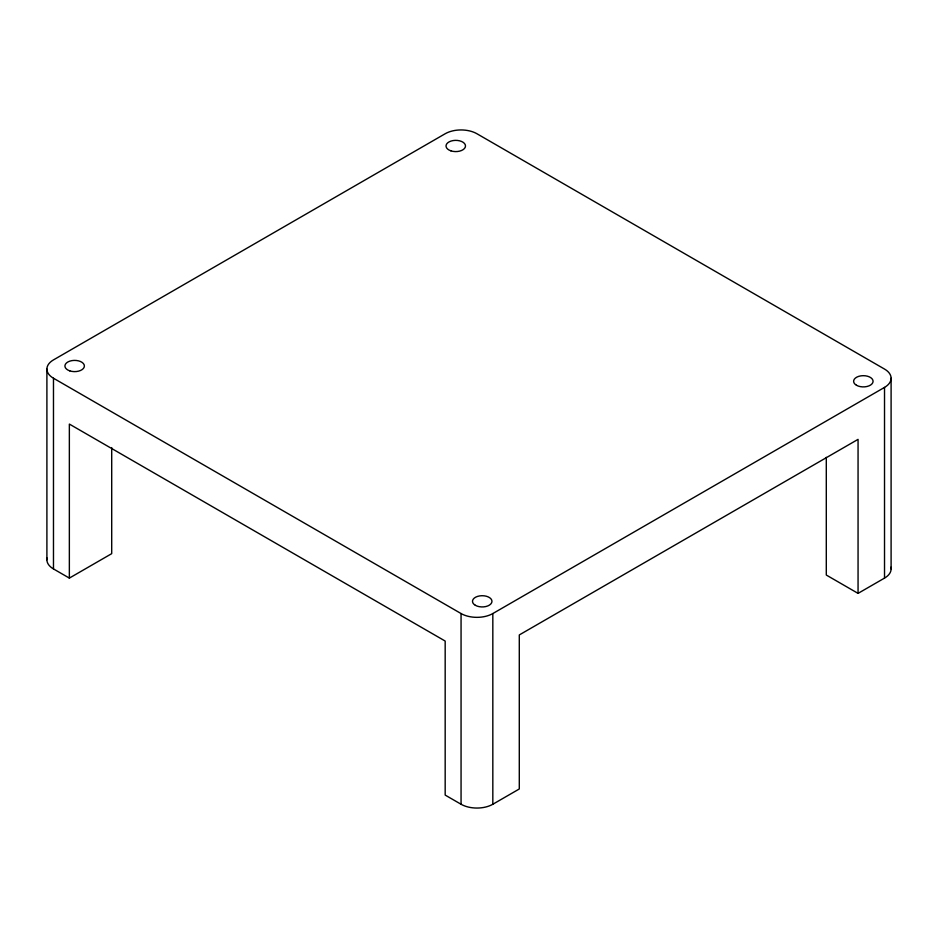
<?xml version="1.0" encoding="UTF-8"?>
<svg xmlns="http://www.w3.org/2000/svg" width="938" height="938" viewBox="0 0 938 938"><rect width="100%" height="100%" fill="white"/><g stroke="black" fill="none" stroke-linecap="round" stroke-linejoin="round"><path stroke-width="1.41" d="M47.088 558.075A22.453 12.968 0 0 0 53.478 568.932L69.353 578.101L111.704 553.654L111.704 447.578M53.478 378.237L461.062 613.546A22.453 12.968 0 0 0 492.825 613.546L884.522 387.406A22.453 12.968 0 0 0 884.522 369.068L476.938 133.747A22.453 12.968 0 0 0 445.175 133.747L53.478 359.899A22.453 12.968 0 0 0 53.478 378.237L53.478 568.932M69.353 578.101L69.353 424.07L445.175 641.053L445.175 795.084L461.062 804.253A22.453 12.968 0 0 0 492.825 804.253L519.289 788.975L519.289 634.944L858.059 439.359L858.059 593.379L884.522 578.101A22.453 12.968 0 0 0 890.912 567.244M858.059 593.379L826.296 575.041L826.296 457.345M891.1 378.237L891.1 568.932M884.522 387.406L884.522 578.101M492.825 613.546L492.825 804.253M461.062 613.546L461.062 804.253M46.9 369.068L46.9 559.763M475.355 605.303A9.732 5.616 0 0 0 491.629 602.782A9.732 5.616 0 0 0 479.717 595.9A9.732 5.616 0 0 0 475.355 605.303M856.464 385.26A9.732 5.616 0 0 0 872.75 382.739A9.732 5.616 0 0 0 860.826 375.868A9.732 5.616 0 0 0 856.464 385.26M450.897 150.842A9.732 5.616 0 0 0 465.494 145.976A9.732 5.616 0 0 0 450.897 141.11A9.732 5.616 0 0 0 450.897 150.842M69.787 370.873A9.732 5.616 0 0 0 84.385 366.008A9.732 5.616 0 0 0 69.787 361.142A9.732 5.616 0 0 0 69.787 370.873"/></g></svg>
